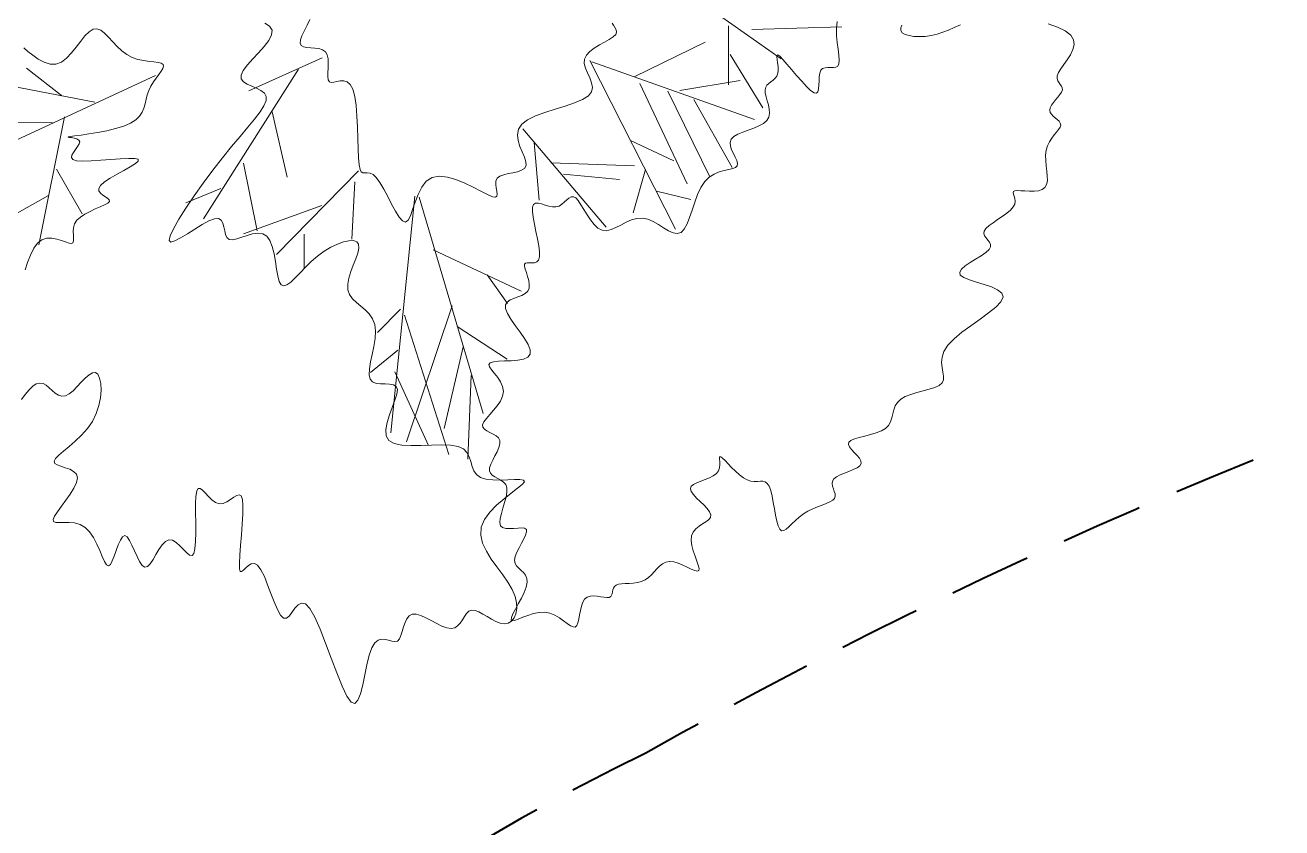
# Model space of a CAD drawing. Extents: x 2080 to 102399, y 2071 to 93424.
# Drawn here: x 81298.7 to 81452.2, y 78972 to 79069.9 of the extents above; entities that cross this region are included whole.
import ezdxf

# ---------------------------------------------------------------- set-up
doc = ezdxf.new("R2010")
doc.units = 0
doc.header["$LTSCALE"] = 20
doc.header["$MEASUREMENT"] = 0
doc.linetypes.add('DASHED2', pattern=[0.375, 0.25, -0.125])
doc.layers.add('casuanut tree', color=100, linetype='Continuous', lineweight=5)
doc.layers.add('PIT', color=40, linetype='DASHED2', lineweight=40)
doc.layers.add('road', color=2, linetype='Continuous')

# ---------------------------------------------------------------- blocks, each defined once
blk = doc.blocks.new('tr')
at = {"layer": 'casuanut tree'}
for p, q in [((-0.5539, -0.0579), (-0.5967, -0.0051)), ((-0.5062, -0.0793), (-0.6394, -0.0202)), ((-0.4069, -0.0604), (-0.7425, -0.1308)), ((-0.5766, -0.0956), (-0.7299, -0.0592)), ((-0.5565, -0.0906), (-0.6394, -0.2729)), ((-0.1519, -0.0915), (-0.2726, -0.1156)), ((-0.1911, -0.1005), (-0.3843, -0.2908)), ((0.4179, -0.1231), (0.5328, -0.2516)), ((-0.5866, -0.166), (-0.564, -0.2415)), ((-0.2454, -0.1549), (-0.2454, -0.2576)), ((0.2467, -0.1881), (0.3161, -0.4691)), ((0.249, -0.1907), (0.472, -0.3327)), ((0.4652, -0.1839), (0.445, -0.2718)), ((-0.608, -0.2025), (-0.6935, -0.2276)), ((0.307, -0.2274), (0.4248, -0.2002)), ((0.499, -0.1975), (0.6341, -0.2245)), ((-0.3058, -0.2214), (-0.3088, -0.3271)), ((0.458, -0.2274), (0.4882, -0.318)), ((0.3131, -0.2395), (0.3493, -0.4056)), ((-0.3481, -0.2516), (-0.4054, -0.2606)), ((0.1229, -0.2667), (0.2134, -0.4419)), ((0.3523, -0.2606), (0.3855, -0.4026)), ((0.3704, -0.2637), (0.464, -0.2697)), ((-0.1368, -0.2727), (-0.2877, -0.3694)), ((-0.1458, -0.2878), (-0.17, -0.3724)), ((0.3885, -0.2818), (0.4218, -0.3966)), ((0.135, -0.2908), (0.1229, -0.3785)), ((-0.2032, -0.312), (-0.33, -0.3271)), ((0.1531, -0.3271), (0.2768, -0.3603)), ((0.2799, -0.3211), (0.3372, -0.3664)), ((-0.0613, -0.3301), (-0.179, -0.6745)), ((-0.0552, -0.3331), (-0.0341, -0.6775)), ((-0.2394, -0.3482), (-0.2515, -0.3996)), ((0.1682, -0.3482), (0.2497, -0.3754)), ((0.2919, -0.3694), (0.2587, -0.4298)), ((-0.0526, -0.416), (0.0645, -0.5084)), ((0.301, -0.4056), (0.3493, -0.4298)), ((0.0195, -0.4723), (0.0397, -0.5219)), ((-0.1217, -0.4933), (-0.1639, -0.5204)), ((-0.0436, -0.5061), (-0.1585, -0.6932)), ((-0.1179, -0.5039), (-0.0999, -0.727)), ((-0.0432, -0.5386), (0.0202, -0.605)), ((-0.1398, -0.5537), (-0.1881, -0.5778)), ((-0.0413, -0.5715), (-0.0976, -0.6865)), ((-0.1517, -0.585), (-0.1269, -0.7067))]:
    blk.add_line(p, q, dxfattribs=at)
at = {"layer": 'casuanut tree', "color": 2}
blk.add_line((-0.0391, -0.6166), (-0.0729, -0.7406), dxfattribs=at)
at = {"layer": 'casuanut tree'}
for points in [[(0.8117, -0.2627), (0.8017, -0.2644), (0.7922, -0.2662), (0.783, -0.2676), (0.7737, -0.2685), (0.7644, -0.2684), (0.7552, -0.2675), (0.7464, -0.2659), (0.7384, -0.2637), (0.7315, -0.2609), (0.7261, -0.2577), (0.7224, -0.2542), (0.7208, -0.2504), (0.7216, -0.2466), (0.7244, -0.2426)], [(0.6291, -0.2148), (0.6256, -0.2252), (0.6233, -0.236), (0.6219, -0.2466), (0.6209, -0.2567), (0.62, -0.2657), (0.6189, -0.2732), (0.6172, -0.2786), (0.6147, -0.2817), (0.6114, -0.2828), (0.6076, -0.2825), (0.6034, -0.2816), (0.5992, -0.2804), (0.5951, -0.2797), (0.5912, -0.28), (0.588, -0.282), (0.5853, -0.2859), (0.5832, -0.2913), (0.5815, -0.2975), (0.5798, -0.3037), (0.578, -0.3091), (0.5759, -0.313), (0.5733, -0.3148), (0.5699, -0.3135), (0.5657, -0.3089), (0.5608, -0.3014), (0.5555, -0.292), (0.55, -0.2816), (0.5446, -0.271), (0.5395, -0.2611), (0.5351, -0.2528), (0.5317, -0.247), (0.5292, -0.2444), (0.5277, -0.2446), (0.5268, -0.247), (0.5263, -0.251), (0.5259, -0.2561), (0.5253, -0.2616), (0.5243, -0.2671), (0.5226, -0.2718), (0.5201, -0.2755), (0.5169, -0.2782), (0.5132, -0.2802), (0.5094, -0.282), (0.5057, -0.2837), (0.5024, -0.2858), (0.4997, -0.2885), (0.4979, -0.2921), (0.4971, -0.2969), (0.4971, -0.3027), (0.4975, -0.309), (0.4977, -0.3156), (0.4975, -0.3222), (0.4965, -0.3284), (0.4941, -0.3339), (0.49, -0.3383), (0.484, -0.3415), (0.4764, -0.3436), (0.4678, -0.3451), (0.4589, -0.3462), (0.4501, -0.3473), (0.442, -0.3488), (0.4352, -0.3509), (0.4303, -0.3541), (0.4276, -0.3585), (0.4268, -0.3639), (0.4274, -0.37), (0.4286, -0.3762), (0.4301, -0.3823), (0.4313, -0.3879), (0.4315, -0.3925), (0.4303, -0.3958), (0.4273, -0.3976), (0.4225, -0.3982), (0.4164, -0.3982), (0.4092, -0.3982), (0.4013, -0.3986), (0.393, -0.4001), (0.3845, -0.4031), (0.3763, -0.4082), (0.3685, -0.4157), (0.3612, -0.4251), (0.3543, -0.4355), (0.3477, -0.4462), (0.3414, -0.4564), (0.3353, -0.4652), (0.3293, -0.472), (0.3234, -0.4758), (0.3174, -0.4762), (0.3114, -0.4737), (0.3053, -0.469), (0.299, -0.463), (0.2924, -0.4564), (0.2855, -0.45), (0.2782, -0.4445), (0.2704, -0.4409), (0.2622, -0.4395), (0.2536, -0.44), (0.2449, -0.4417), (0.2362, -0.444), (0.2278, -0.4461), (0.2199, -0.4475), (0.2127, -0.4475), (0.2063, -0.4454), (0.2008, -0.4407), (0.1963, -0.434), (0.1925, -0.4259), (0.1892, -0.4171), (0.1863, -0.4082), (0.1836, -0.3999), (0.1809, -0.3929), (0.1781, -0.3879), (0.175, -0.3853), (0.1716, -0.3848), (0.1679, -0.3859), (0.1639, -0.3879), (0.1596, -0.3903), (0.1551, -0.3927), (0.1504, -0.3943), (0.1455, -0.3947), (0.1403, -0.3934), (0.1351, -0.3911), (0.13, -0.3881), (0.125, -0.3852), (0.1205, -0.383), (0.1165, -0.3821), (0.1131, -0.3832), (0.1105, -0.3868), (0.1089, -0.3933), (0.1079, -0.4022), (0.1074, -0.4128), (0.1072, -0.4242), (0.1069, -0.4358), (0.1064, -0.4467), (0.1055, -0.4561), (0.1038, -0.4634), (0.1013, -0.4679), (0.098, -0.4701), (0.0944, -0.4706), (0.0906, -0.47), (0.0869, -0.4689), (0.0835, -0.468), (0.0808, -0.4678), (0.079, -0.469), (0.0783, -0.4721), (0.0783, -0.4767), (0.0788, -0.4823), (0.0793, -0.4886), (0.0795, -0.4951), (0.079, -0.5012), (0.0775, -0.5066), (0.0745, -0.5107), (0.0699, -0.5134), (0.0641, -0.5148), (0.0576, -0.5156), (0.051, -0.5164), (0.0449, -0.5175), (0.0398, -0.5196), (0.0364, -0.5232), (0.0351, -0.5288), (0.0364, -0.5367), (0.0396, -0.5464), (0.044, -0.5574), (0.0488, -0.5688), (0.0532, -0.5799), (0.0565, -0.5902), (0.0578, -0.5989), (0.0565, -0.6054), (0.0519, -0.6091), (0.0448, -0.6104), (0.0358, -0.6101), (0.0258, -0.6086), (0.0158, -0.6067), (0.0065, -0.6049), (-0.0013, -0.6039), (-0.0066, -0.6043), (-0.0088, -0.6065), (-0.0086, -0.6104), (-0.0066, -0.6157), (-0.0036, -0.622), (-0.0003, -0.6291), (0.0025, -0.6366), (0.004, -0.6442), (0.0036, -0.6516), (0.0006, -0.6585), (-0.0044, -0.6649), (-0.0107, -0.6709), (-0.0178, -0.6764), (-0.0249, -0.6814), (-0.0313, -0.6861), (-0.0363, -0.6904), (-0.0392, -0.6944), (-0.0396, -0.6981), (-0.0379, -0.7015), (-0.0348, -0.7049), (-0.0308, -0.7082), (-0.0265, -0.7117), (-0.0227, -0.7153), (-0.02, -0.7193), (-0.0189, -0.7237), (-0.02, -0.7286), (-0.0228, -0.7339), (-0.0268, -0.7394), (-0.0315, -0.745), (-0.0361, -0.7505), (-0.0403, -0.7559), (-0.0434, -0.7609), (-0.0448, -0.7654), (-0.0442, -0.7693), (-0.042, -0.7729), (-0.0386, -0.7762), (-0.0347, -0.7795), (-0.0308, -0.783), (-0.0274, -0.7869), (-0.0252, -0.7915), (-0.0246, -0.7969), (-0.026, -0.8033), (-0.029, -0.8105), (-0.0331, -0.818), (-0.0375, -0.8257), (-0.0417, -0.8331), (-0.0451, -0.84), (-0.0471, -0.8461), (-0.0471, -0.851), (-0.0446, -0.8546), (-0.0402, -0.857), (-0.0344, -0.8585), (-0.0281, -0.8596), (-0.0218, -0.8606), (-0.0162, -0.8616), (-0.012, -0.8632), (-0.0099, -0.8657), (-0.0104, -0.8692), (-0.0129, -0.8736), (-0.017, -0.8788), (-0.0219, -0.8844), (-0.0271, -0.8903), (-0.0319, -0.8963), (-0.0358, -0.902), (-0.0381, -0.9074), (-0.0383, -0.9122), (-0.037, -0.9165), (-0.0345, -0.9206), (-0.0316, -0.9247), (-0.0288, -0.9289), (-0.0267, -0.9335), (-0.0258, -0.9387), (-0.0268, -0.9446), (-0.03, -0.9513), (-0.035, -0.9587), (-0.041, -0.9662), (-0.0475, -0.9737), (-0.0537, -0.9807), (-0.059, -0.9869), (-0.0626, -0.9918), (-0.064, -0.9953), (-0.0626, -0.9969), (-0.0587, -0.9972), (-0.0529, -0.9965), (-0.0455, -0.9953), (-0.0372, -0.9941), (-0.0283, -0.9934), (-0.0195, -0.9936), (-0.0111, -0.9953), (-0.0035, -0.9987), (0.0032, -1.0034), (0.0091, -1.0089), (0.0143, -1.0146), (0.0188, -1.0199), (0.0228, -1.0243), (0.0264, -1.0271), (0.0295, -1.0279), (0.0323, -1.0263), (0.0349, -1.0226), (0.0375, -1.0174), (0.04, -1.0113), (0.0428, -1.0049), (0.0458, -0.9988), (0.0492, -0.9935), (0.0531, -0.9896), (0.0576, -0.9876), (0.0626, -0.9872), (0.0678, -0.9879), (0.073, -0.9895), (0.078, -0.9914), (0.0827, -0.9933), (0.0869, -0.9947), (0.0903, -0.9953), (0.0928, -0.9947), (0.0946, -0.9931), (0.096, -0.9909), (0.0972, -0.9882), (0.0984, -0.9855), (0.0999, -0.9829), (0.102, -0.9808), (0.1049, -0.9795), (0.1088, -0.9791), (0.1135, -0.9795), (0.119, -0.9804), (0.1249, -0.9815), (0.1312, -0.9824), (0.1375, -0.983), (0.1439, -0.9829), (0.15, -0.9817), (0.1557, -0.9795), (0.1611, -0.9764), (0.1663, -0.9728), (0.1714, -0.9692), (0.1764, -0.966), (0.1816, -0.9635), (0.187, -0.9623), (0.1927, -0.9626), (0.1988, -0.9648), (0.2051, -0.9683), (0.2113, -0.9728), (0.2172, -0.9774), (0.2226, -0.9816), (0.2273, -0.9849), (0.2309, -0.9867), (0.2333, -0.9863), (0.2343, -0.9833), (0.2342, -0.9781), (0.2335, -0.9713), (0.2326, -0.9634), (0.2318, -0.955), (0.2315, -0.9466), (0.2323, -0.9388), (0.2344, -0.9322), (0.2382, -0.927), (0.2432, -0.9232), (0.249, -0.9204), (0.255, -0.9181), (0.2606, -0.916), (0.2654, -0.9138), (0.2689, -0.911), (0.2704, -0.9074), (0.2697, -0.9026), (0.2673, -0.8968), (0.2636, -0.8905), (0.2593, -0.8839), (0.2551, -0.8773), (0.2516, -0.8711), (0.2494, -0.8656), (0.249, -0.8612), (0.2511, -0.858), (0.2551, -0.8559), (0.2607, -0.8545), (0.2672, -0.8536), (0.2742, -0.8527), (0.2812, -0.8517), (0.2876, -0.8501), (0.293, -0.8477), (0.2969, -0.8442), (0.2995, -0.84), (0.3011, -0.8355), (0.3021, -0.8312), (0.3027, -0.8274), (0.3032, -0.8247), (0.304, -0.8234), (0.3053, -0.824), (0.3074, -0.8268), (0.3103, -0.8313), (0.3137, -0.8372), (0.3177, -0.8438), (0.3221, -0.8508), (0.3269, -0.8574), (0.3318, -0.8633), (0.3369, -0.8679), (0.3419, -0.8709), (0.3468, -0.8726), (0.3515, -0.8736), (0.3559, -0.8743), (0.3597, -0.8752), (0.363, -0.877), (0.3655, -0.88), (0.3673, -0.8848), (0.3681, -0.8918), (0.3682, -0.9005), (0.3679, -0.9102), (0.3674, -0.9203), (0.3669, -0.9303), (0.3668, -0.9393), (0.3672, -0.947), (0.3684, -0.9524), (0.3706, -0.9554), (0.3738, -0.956), (0.3779, -0.9548), (0.3827, -0.9523), (0.3884, -0.9489), (0.3947, -0.945), (0.4016, -0.9412), (0.4089, -0.9378), (0.4167, -0.9353), (0.4246, -0.9335), (0.4324, -0.9322), (0.4399, -0.9312), (0.4467, -0.9302), (0.4526, -0.9291), (0.4574, -0.9276), (0.4607, -0.9254), (0.4625, -0.9225), (0.463, -0.9189), (0.4628, -0.9149), (0.4623, -0.9108), (0.4619, -0.9066), (0.4621, -0.9026), (0.4635, -0.899), (0.4664, -0.8961), (0.4711, -0.894), (0.4772, -0.8924), (0.4842, -0.8912), (0.4915, -0.8902), (0.4986, -0.889), (0.5048, -0.8875), (0.5097, -0.8855), (0.5125, -0.8826), (0.513, -0.8787), (0.5117, -0.8741), (0.5092, -0.869), (0.506, -0.8637), (0.503, -0.8585), (0.5008, -0.8537), (0.5, -0.8496), (0.5013, -0.8465), (0.5051, -0.8446), (0.5111, -0.8435), (0.5187, -0.8431), (0.5273, -0.843), (0.5364, -0.8428), (0.5454, -0.8422), (0.5538, -0.841), (0.5609, -0.8386), (0.5664, -0.8351), (0.5706, -0.8304), (0.5739, -0.8251), (0.5768, -0.8195), (0.5798, -0.8138), (0.5833, -0.8085), (0.5877, -0.8039), (0.5936, -0.8003), (0.6012, -0.798), (0.6102, -0.7967), (0.6199, -0.796), (0.6299, -0.7957), (0.6396, -0.7953), (0.6484, -0.7945), (0.6557, -0.7929), (0.6611, -0.7902), (0.6642, -0.7861), (0.6656, -0.7808), (0.666, -0.7745), (0.6663, -0.7674), (0.6674, -0.7597), (0.6698, -0.7518), (0.6746, -0.7439), (0.6825, -0.7361), (0.694, -0.7287), (0.7081, -0.7216), (0.7238, -0.7149), (0.7397, -0.7083), (0.7546, -0.702), (0.7674, -0.6957), (0.7768, -0.6894), (0.7816, -0.6831), (0.781, -0.6768), (0.776, -0.6704), (0.7678, -0.664), (0.7577, -0.6578), (0.7471, -0.6518), (0.7373, -0.6461), (0.7296, -0.6407), (0.7253, -0.6358), (0.7254, -0.6314), (0.7293, -0.6274), (0.736, -0.6238), (0.7445, -0.6205), (0.7538, -0.6172), (0.763, -0.6141), (0.7711, -0.6109), (0.7771, -0.6076), (0.7803, -0.6042), (0.7812, -0.6005), (0.7804, -0.5968), (0.7787, -0.593), (0.7766, -0.5892), (0.7751, -0.5855), (0.7746, -0.5818), (0.776, -0.5783), (0.7797, -0.5751), (0.7853, -0.5719), (0.7924, -0.5689), (0.8002, -0.5658), (0.8082, -0.5627), (0.8159, -0.5595), (0.8226, -0.5561), (0.8278, -0.5524), (0.831, -0.5485), (0.8327, -0.5444), (0.8331, -0.5405), (0.833, -0.5368), (0.8327, -0.5336), (0.8327, -0.531), (0.8335, -0.5294), (0.8357, -0.5288), (0.8394, -0.5293), (0.8446, -0.5307), (0.8508, -0.5326), (0.8575, -0.5345), (0.8644, -0.5361), (0.871, -0.5368), (0.8769, -0.5364), (0.8818, -0.5344), (0.8854, -0.5305), (0.8878, -0.525), (0.8893, -0.5182), (0.8904, -0.5106), (0.8913, -0.5025), (0.8924, -0.4943), (0.894, -0.4864), (0.8965, -0.4792), (0.8999, -0.4729), (0.9042, -0.4676), (0.909, -0.463), (0.9138, -0.459), (0.9183, -0.4556), (0.9223, -0.4524), (0.9252, -0.4494), (0.9269, -0.4465), (0.9269, -0.4435), (0.9257, -0.4404), (0.9237, -0.4372), (0.9212, -0.434), (0.9188, -0.4307), (0.9167, -0.4273), (0.9155, -0.424), (0.9156, -0.4206), (0.9172, -0.4172), (0.9201, -0.4138), (0.9239, -0.4105), (0.9281, -0.4072), (0.9324, -0.404), (0.9363, -0.4008), (0.9395, -0.3977), (0.9415, -0.3947), (0.9421, -0.3917), (0.9415, -0.3889), (0.9403, -0.3859), (0.939, -0.3828), (0.9379, -0.3795), (0.9377, -0.376), (0.9387, -0.372), (0.9415, -0.3676), (0.9463, -0.3627), (0.9524, -0.3573), (0.9592, -0.3514), (0.9657, -0.3451), (0.9712, -0.3383), (0.9748, -0.3312), (0.9756, -0.3237), (0.973, -0.3158), (0.9663, -0.3076), (0.9561, -0.2994), (0.943, -0.2914)], [(-0.7184, -0.4977), (-0.711, -0.4911), (-0.7038, -0.4857), (-0.6971, -0.4817), (-0.691, -0.4794), (-0.6855, -0.4792), (-0.6808, -0.4811), (-0.6767, -0.4847), (-0.673, -0.4894), (-0.6695, -0.4945), (-0.6658, -0.4995), (-0.6618, -0.5037), (-0.6571, -0.5066), (-0.6517, -0.5073), (-0.6453, -0.5057), (-0.6382, -0.5022), (-0.6307, -0.4975), (-0.6232, -0.4924), (-0.6158, -0.4876), (-0.6091, -0.4839), (-0.6033, -0.482), (-0.5988, -0.4826), (-0.5958, -0.4862), (-0.5944, -0.4926), (-0.5946, -0.501), (-0.5964, -0.511), (-0.5999, -0.522), (-0.605, -0.5333), (-0.6117, -0.5444), (-0.6202, -0.5547), (-0.6302, -0.5637), (-0.6413, -0.5716), (-0.6526, -0.5783), (-0.6637, -0.5841), (-0.6737, -0.5891), (-0.6821, -0.5935), (-0.6881, -0.5974), (-0.6911, -0.6009), (-0.6907, -0.6042), (-0.6875, -0.6074), (-0.6825, -0.6107), (-0.6765, -0.6143), (-0.6705, -0.6182), (-0.6655, -0.6226), (-0.6623, -0.6277), (-0.6619, -0.6336), (-0.6648, -0.6403), (-0.6706, -0.6477), (-0.6782, -0.6554), (-0.6868, -0.6631), (-0.6954, -0.6705), (-0.7032, -0.6773), (-0.7092, -0.6831), (-0.7125, -0.6876), (-0.7125, -0.6907), (-0.7096, -0.6927), (-0.7044, -0.6942), (-0.6976, -0.6955), (-0.6899, -0.6973), (-0.6818, -0.7), (-0.6741, -0.7041), (-0.6675, -0.7102), (-0.6624, -0.7184), (-0.6586, -0.7283), (-0.6559, -0.739), (-0.6538, -0.7496), (-0.6522, -0.7594), (-0.6505, -0.7675), (-0.6486, -0.7732), (-0.6461, -0.7755), (-0.6427, -0.7741), (-0.6386, -0.7695), (-0.634, -0.763), (-0.6291, -0.7554), (-0.6241, -0.7479), (-0.6193, -0.7415), (-0.615, -0.7372), (-0.6112, -0.7361), (-0.6082, -0.7389), (-0.6058, -0.7449), (-0.6038, -0.753), (-0.602, -0.7623), (-0.6002, -0.7717), (-0.598, -0.7801), (-0.5954, -0.7867), (-0.592, -0.7902), (-0.5878, -0.79), (-0.5828, -0.7868), (-0.5772, -0.7815), (-0.5712, -0.7751), (-0.565, -0.7685), (-0.5588, -0.7628), (-0.5527, -0.7588), (-0.547, -0.7575), (-0.5418, -0.7596), (-0.537, -0.7643), (-0.5326, -0.7705), (-0.5286, -0.7772), (-0.5248, -0.7833), (-0.5212, -0.7876), (-0.5177, -0.7891), (-0.5144, -0.7868), (-0.511, -0.7799), (-0.5076, -0.7692), (-0.5043, -0.756), (-0.501, -0.7414), (-0.4977, -0.7268), (-0.4946, -0.7133), (-0.4915, -0.7021), (-0.4885, -0.6944), (-0.4855, -0.6911), (-0.4826, -0.6917), (-0.4796, -0.695), (-0.4764, -0.7003), (-0.4728, -0.7066), (-0.4688, -0.7128), (-0.4643, -0.7181), (-0.4592, -0.7214), (-0.4534, -0.7223), (-0.4472, -0.7211), (-0.4411, -0.7189), (-0.4353, -0.7165), (-0.4302, -0.7148), (-0.4263, -0.7146), (-0.4238, -0.7169), (-0.4232, -0.7226), (-0.4246, -0.7321), (-0.4277, -0.7448), (-0.432, -0.7595), (-0.4368, -0.7751), (-0.4417, -0.7906), (-0.4461, -0.8048), (-0.4495, -0.8167), (-0.4513, -0.8251), (-0.4512, -0.8294), (-0.4493, -0.8302), (-0.4461, -0.8287), (-0.4419, -0.8261), (-0.4371, -0.8234), (-0.4321, -0.8218), (-0.4274, -0.8224), (-0.4232, -0.8262), (-0.4198, -0.8342), (-0.4171, -0.8454), (-0.415, -0.8586), (-0.413, -0.8727), (-0.4111, -0.8865), (-0.4089, -0.8988), (-0.4063, -0.9084), (-0.4029, -0.9141), (-0.3986, -0.9152), (-0.3937, -0.9128), (-0.3882, -0.9083), (-0.3823, -0.9033), (-0.3764, -0.8993), (-0.3706, -0.8978), (-0.3651, -0.9004), (-0.3601, -0.9085), (-0.3558, -0.9231), (-0.352, -0.9429), (-0.3487, -0.966), (-0.3455, -0.9903), (-0.3423, -1.0141), (-0.3389, -1.0354), (-0.3351, -1.0523), (-0.3308, -1.0629), (-0.3258, -1.0658), (-0.3202, -1.062), (-0.3142, -1.0532), (-0.3077, -1.0409), (-0.3011, -1.0267), (-0.2944, -1.0122), (-0.2878, -0.9989), (-0.2813, -0.9885), (-0.2751, -0.9821), (-0.2693, -0.9793), (-0.2637, -0.9791), (-0.2585, -0.9808), (-0.2536, -0.9833), (-0.249, -0.9858), (-0.2447, -0.9875), (-0.2407, -0.9874), (-0.2371, -0.9849), (-0.2336, -0.9805), (-0.2302, -0.9748), (-0.2267, -0.9686), (-0.223, -0.9626), (-0.2189, -0.9574), (-0.2144, -0.9538), (-0.2092, -0.9524), (-0.2034, -0.9538), (-0.197, -0.9574), (-0.1902, -0.9626), (-0.1832, -0.9686), (-0.1761, -0.9748), (-0.1692, -0.9805), (-0.1625, -0.9849), (-0.1563, -0.9874), (-0.1507, -0.9874), (-0.1456, -0.9855), (-0.1409, -0.9822), (-0.1365, -0.9781), (-0.1322, -0.9739), (-0.128, -0.9703), (-0.1237, -0.9678), (-0.1191, -0.9671), (-0.1143, -0.9686), (-0.1093, -0.972), (-0.104, -0.9767), (-0.0985, -0.982), (-0.0928, -0.9875), (-0.087, -0.9925), (-0.0811, -0.9964), (-0.0752, -0.9986), (-0.0694, -0.9988), (-0.0638, -0.9969), (-0.0587, -0.9931), (-0.0545, -0.9875), (-0.0515, -0.9803), (-0.0497, -0.9716), (-0.0497, -0.9615), (-0.0516, -0.9502), (-0.0555, -0.9379), (-0.0608, -0.9248), (-0.0667, -0.9113), (-0.0724, -0.8975), (-0.077, -0.8839), (-0.0798, -0.8706), (-0.0798, -0.8581), (-0.0764, -0.8465), (-0.0689, -0.8362), (-0.0583, -0.827), (-0.0458, -0.819), (-0.0326, -0.812), (-0.0198, -0.8061), (-0.0087, -0.801), (-0.0005, -0.7969), (0.0036, -0.7936), (0.0028, -0.7909), (-0.0022, -0.7888), (-0.0103, -0.7869), (-0.0205, -0.785), (-0.0317, -0.7828), (-0.0428, -0.7801), (-0.0528, -0.7766), (-0.0606, -0.7722), (-0.0654, -0.7665), (-0.0679, -0.7599), (-0.0689, -0.7527), (-0.0693, -0.7451), (-0.0701, -0.7376), (-0.072, -0.7303), (-0.0761, -0.7237), (-0.0831, -0.7181), (-0.0938, -0.7136), (-0.1072, -0.7099), (-0.1223, -0.7068), (-0.138, -0.7038), (-0.1532, -0.7006), (-0.1667, -0.6967), (-0.1775, -0.6917), (-0.1845, -0.6854), (-0.1868, -0.6774), (-0.1852, -0.6681), (-0.1809, -0.658), (-0.1747, -0.6475), (-0.1679, -0.6372), (-0.1615, -0.6275), (-0.1565, -0.619), (-0.1541, -0.6121), (-0.1549, -0.6072), (-0.1584, -0.6038), (-0.1639, -0.6015), (-0.1705, -0.5997), (-0.1774, -0.598), (-0.1837, -0.5957), (-0.1885, -0.5923), (-0.1912, -0.5874), (-0.1911, -0.5804), (-0.1886, -0.5718), (-0.1845, -0.5619), (-0.1795, -0.5512), (-0.1744, -0.5399), (-0.1698, -0.5286), (-0.1666, -0.5176), (-0.1653, -0.5073), (-0.1666, -0.4982), (-0.1699, -0.4899), (-0.1745, -0.4824), (-0.1798, -0.4752), (-0.185, -0.4683), (-0.1895, -0.4614), (-0.1926, -0.4542), (-0.1935, -0.4465), (-0.1917, -0.4381), (-0.1879, -0.4293), (-0.1827, -0.4203), (-0.1769, -0.4114), (-0.1711, -0.4029), (-0.1662, -0.395), (-0.1629, -0.388), (-0.1619, -0.3823), (-0.1638, -0.3779), (-0.1683, -0.375), (-0.1751, -0.3735), (-0.1836, -0.3734), (-0.1935, -0.3746), (-0.2044, -0.377), (-0.2157, -0.3807), (-0.2272, -0.3856), (-0.2384, -0.3916), (-0.2491, -0.3982), (-0.2591, -0.4047), (-0.2682, -0.4106), (-0.2762, -0.4153), (-0.2828, -0.4181), (-0.288, -0.4186), (-0.2914, -0.4161), (-0.2931, -0.4102), (-0.2934, -0.4015), (-0.2928, -0.391), (-0.292, -0.3793), (-0.2913, -0.3674), (-0.2914, -0.356), (-0.2928, -0.3461), (-0.2959, -0.3383), (-0.3012, -0.3334), (-0.3082, -0.3309), (-0.3164, -0.3302), (-0.3251, -0.3306), (-0.3337, -0.3314), (-0.3417, -0.3321), (-0.3484, -0.332), (-0.3533, -0.3304), (-0.3561, -0.3269), (-0.3571, -0.3219), (-0.3571, -0.3161), (-0.3569, -0.3099), (-0.3571, -0.304), (-0.3586, -0.2991), (-0.362, -0.2956), (-0.368, -0.2944), (-0.3771, -0.2956), (-0.3885, -0.2988), (-0.4011, -0.303), (-0.4137, -0.3075), (-0.4254, -0.3114), (-0.435, -0.3139), (-0.4413, -0.3141), (-0.4434, -0.3113), (-0.4404, -0.3048), (-0.4329, -0.2951), (-0.4215, -0.2828), (-0.4071, -0.2686), (-0.3905, -0.2532), (-0.3725, -0.2373), (-0.3538, -0.2215), (-0.3353, -0.2065), (-0.3177, -0.1928), (-0.3014, -0.1806), (-0.2866, -0.1696), (-0.2738, -0.1597), (-0.2633, -0.1509), (-0.2554, -0.1431), (-0.2504, -0.1361), (-0.2486, -0.1299), (-0.2503, -0.1242), (-0.2545, -0.1191), (-0.2603, -0.1142), (-0.2668, -0.1096), (-0.2729, -0.1049), (-0.2776, -0.1001), (-0.28, -0.0949), (-0.279, -0.0893), (-0.2741, -0.0831), (-0.266, -0.0764), (-0.256, -0.0693), (-0.2451, -0.062), (-0.2346, -0.0545), (-0.2257, -0.0471), (-0.2194, -0.0399), (-0.2171, -0.033), (-0.2194, -0.0264), (-0.2257, -0.0202)], [(-0.1571, -0.0302), (-0.1631, -0.0377), (-0.1691, -0.0449), (-0.1744, -0.0516), (-0.1782, -0.0574), (-0.1799, -0.0622), (-0.179, -0.0659), (-0.1759, -0.0686), (-0.1712, -0.0707), (-0.1655, -0.0725), (-0.1594, -0.0744), (-0.1535, -0.0767), (-0.1485, -0.0796), (-0.145, -0.0837), (-0.1435, -0.0889), (-0.1435, -0.0952), (-0.1447, -0.1019), (-0.1465, -0.1089), (-0.1483, -0.1155), (-0.1498, -0.1215), (-0.1504, -0.1264), (-0.1495, -0.1299), (-0.147, -0.1316), (-0.143, -0.1321), (-0.1381, -0.1321), (-0.1328, -0.1323), (-0.1275, -0.1333), (-0.1228, -0.136), (-0.1191, -0.141), (-0.1169, -0.149), (-0.1166, -0.1604), (-0.1178, -0.1746), (-0.1202, -0.1905), (-0.1232, -0.2073), (-0.1266, -0.224), (-0.1297, -0.2397), (-0.1323, -0.2533), (-0.1338, -0.264), (-0.1339, -0.271), (-0.1328, -0.2751), (-0.1307, -0.2771), (-0.1277, -0.278), (-0.1242, -0.2787), (-0.1203, -0.2801), (-0.1163, -0.2831), (-0.1124, -0.2887), (-0.1087, -0.2975), (-0.1053, -0.3086), (-0.102, -0.3211), (-0.0987, -0.3338), (-0.0954, -0.3457), (-0.092, -0.3556), (-0.0883, -0.3625), (-0.0842, -0.3654), (-0.0798, -0.3634), (-0.0748, -0.3575), (-0.0693, -0.3489), (-0.063, -0.3387), (-0.0559, -0.3284), (-0.048, -0.3189), (-0.0391, -0.3117), (-0.0291, -0.3079), (-0.018, -0.3084), (-0.0062, -0.3125), (0.0058, -0.3192), (0.0177, -0.3276), (0.0289, -0.3366), (0.039, -0.3453), (0.0476, -0.3526), (0.0543, -0.3575), (0.0586, -0.3593), (0.0611, -0.3583), (0.0623, -0.3553), (0.0627, -0.3509), (0.0629, -0.3456), (0.0634, -0.3402), (0.0649, -0.3353), (0.0678, -0.3316), (0.0725, -0.3294), (0.0786, -0.3286), (0.0857, -0.3285), (0.0931, -0.3287), (0.1003, -0.3288), (0.1067, -0.3281), (0.1118, -0.3262), (0.1151, -0.3225), (0.1161, -0.3169), (0.1155, -0.3095), (0.1141, -0.301), (0.1127, -0.2918), (0.112, -0.2826), (0.113, -0.2737), (0.1164, -0.2659), (0.1229, -0.2594), (0.1332, -0.2549), (0.1465, -0.2519), (0.1617, -0.2499), (0.178, -0.2486), (0.1941, -0.2474), (0.2092, -0.246), (0.2222, -0.2437), (0.2322, -0.2403), (0.2383, -0.2353), (0.2411, -0.2289), (0.2416, -0.2217), (0.2406, -0.2138), (0.2389, -0.2057), (0.2375, -0.1978), (0.2372, -0.1904), (0.2389, -0.1839), (0.2432, -0.1786), (0.2496, -0.1744), (0.2575, -0.1709), (0.2661, -0.168), (0.2747, -0.1655), (0.2828, -0.1632), (0.2894, -0.1608), (0.2941, -0.158), (0.2962, -0.1548), (0.2964, -0.1513), (0.2954, -0.1474), (0.2939, -0.1435), (0.2929, -0.1397)], [(-0.6683, -0.3055), (-0.662, -0.2954), (-0.6551, -0.2853), (-0.6479, -0.2762), (-0.6405, -0.2696), (-0.6328, -0.2662), (-0.6251, -0.2657), (-0.6176, -0.2673), (-0.6105, -0.2703), (-0.6039, -0.274), (-0.5982, -0.2777), (-0.5934, -0.2806), (-0.5898, -0.282), (-0.5875, -0.2814), (-0.5861, -0.2789), (-0.5852, -0.2751), (-0.5844, -0.2703), (-0.5834, -0.2649), (-0.5816, -0.2593), (-0.5786, -0.254), (-0.574, -0.2493), (-0.5676, -0.2456), (-0.5599, -0.2427), (-0.5513, -0.2405), (-0.5426, -0.2387), (-0.5344, -0.2373), (-0.5273, -0.2358), (-0.5219, -0.2343), (-0.5189, -0.2324), (-0.5185, -0.23), (-0.5203, -0.2272), (-0.5232, -0.224), (-0.5266, -0.2206), (-0.5295, -0.2169), (-0.5311, -0.2131), (-0.5304, -0.2092), (-0.5267, -0.2054), (-0.5195, -0.2016), (-0.5096, -0.198), (-0.4982, -0.1945), (-0.4865, -0.1911), (-0.4758, -0.1879), (-0.4672, -0.1849), (-0.462, -0.1821), (-0.4614, -0.1794), (-0.4662, -0.177), (-0.4755, -0.1747), (-0.4881, -0.1725), (-0.5025, -0.1703), (-0.5176, -0.168), (-0.5321, -0.1657), (-0.5445, -0.1631), (-0.5538, -0.1603), (-0.5588, -0.1572), (-0.5602, -0.1538), (-0.5589, -0.1503), (-0.5557, -0.1468), (-0.5516, -0.1432), (-0.5474, -0.1397), (-0.5441, -0.1363), (-0.5425, -0.1332), (-0.5433, -0.1304), (-0.5459, -0.128), (-0.5495, -0.1259), (-0.5533, -0.1242), (-0.5566, -0.123), (-0.5585, -0.1221), (-0.5582, -0.1218), (-0.5549, -0.122), (-0.5481, -0.1226), (-0.5382, -0.1236), (-0.5262, -0.1246), (-0.5127, -0.1255), (-0.4985, -0.126), (-0.4846, -0.1259), (-0.4716, -0.125), (-0.4603, -0.1231), (-0.4514, -0.12), (-0.4445, -0.1158), (-0.4393, -0.1107), (-0.4353, -0.1051), (-0.432, -0.099), (-0.429, -0.0927), (-0.4258, -0.0864), (-0.422, -0.0803), (-0.4174, -0.0746), (-0.4121, -0.0693), (-0.4066, -0.0644), (-0.4013, -0.06), (-0.3968, -0.056), (-0.3934, -0.0524), (-0.3915, -0.0492), (-0.3916, -0.0465), (-0.394, -0.0441), (-0.3984, -0.0419), (-0.4044, -0.0397), (-0.4115, -0.0372), (-0.4192, -0.0341), (-0.4273, -0.0303), (-0.4351, -0.0255), (-0.4423, -0.0194), (-0.4486, -0.012), (-0.454, -0.0038), (-0.4589, 0.0048), (-0.4635, 0.013), (-0.4681, 0.0202), (-0.4729, 0.0259), (-0.4781, 0.0294), (-0.484, 0.0302), (-0.4907, 0.0278), (-0.4983, 0.0229), (-0.5065, 0.0164), (-0.5152, 0.0092), (-0.5242, 0.0021), (-0.5334, -0.0039), (-0.5425, -0.008), (-0.5515, -0.0093), (-0.5602, -0.0072), (-0.5684, -0.0023), (-0.576, 0.0044), (-0.5829, 0.012), (-0.5889, 0.0195), (-0.5938, 0.0261)]]:
    blk.add_lwpolyline(points, dxfattribs=at)

msp = doc.modelspace()

# ---------------------------------------------------------------- linework, layer by layer
at = {"layer": 'PIT', "ltscale": 2}
msp.add_lwpolyline([(81507.201, 79028.729, 0.084309), (81448.586, 79016.809, 0.0319646), (81374.513, 78981.068, 0.0639371), (81317.263, 78943.765, 0.0431601), (81290.644, 78927.316, 0.0514869), (81279.677, 78908.755, 0.01817), (81256.256, 78852.487, 0.0178822), (81227.607, 78766.707, 0.1719633), (81228.13, 78757.042, 0.0443654), (81244.498, 78725.851, 0.2823937), (81257.755, 78596.447, 0.0932103), (81393.981, 78470.419, 0.1994233), (81413.52, 78449.082, -0.0839825), (81435.404, 78447.259, 0.0249497), (81495.057, 78461.192, -0.0566431), (81559.665, 78461.883, 0.0841624), (81603.225, 78464.739, 0.0977013), (81631.113, 78477.467, 0.0864572), (81655.312, 78502.157, -0.0173895), (81686.21, 78567.189, -0.472804), (81714.606, 78615.49, -0.0030508), (81782.616, 78691.622, -0.04659)], format="xyb", dxfattribs=at)
at = {"layer": 'road', "linetype": 'Continuous', "ltscale": 0.5}
msp.add_arc((81656.757, 78972.373), 670.505, 115.744108, 202.272996, dxfattribs=at)

# ---------------------------------------------------------------- block references
at = {"layer": 'casuanut tree', "linetype": 'Continuous', "xscale": 79.72900979429163, "yscale": 79.72900979429163, "zscale": 79.72900979429163, "rotation": 13.01607038380211}
msp.add_blockref('tr', (81345.153, 79075.786), dxfattribs=at)

doc.saveas('drawing.dxf')
